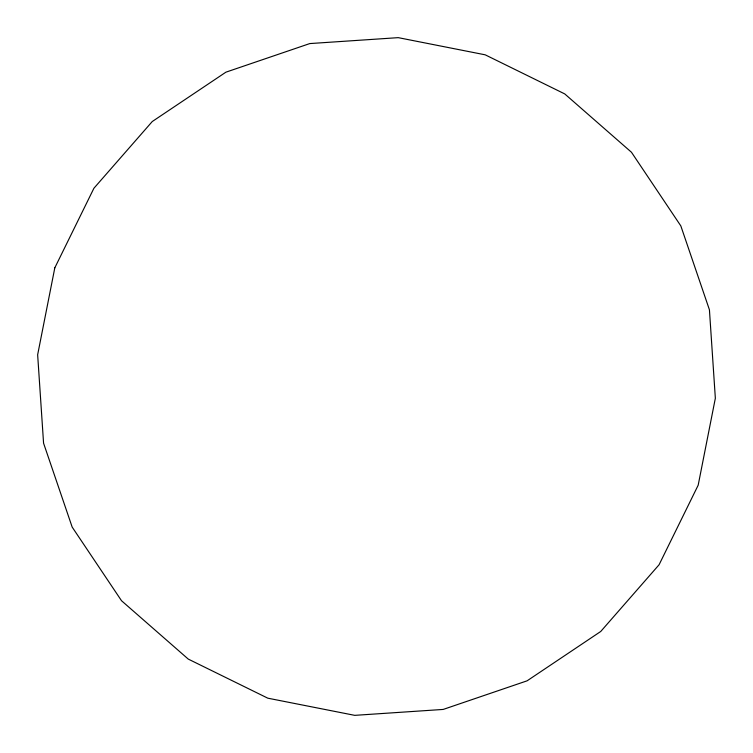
<?xml version="1.0" encoding="UTF-8"?>
<svg xmlns="http://www.w3.org/2000/svg" width="753" height="753" viewBox="0 0 753 753"><rect width="100%" height="100%" fill="white"/><g stroke="black" fill="none" stroke-linecap="round" stroke-linejoin="round"><path stroke-width="1.13" d="M54.818 267.804L37.65 354.757L43.57 443.197L72.175 527.1L121.525 600.734L188.25 659.082L267.804 698.182L354.757 715.35L443.197 709.43L527.1 680.825L600.734 631.475L659.082 564.75L698.182 485.196L715.35 398.243L709.43 309.803L680.825 225.9L631.475 152.266L564.75 93.918L485.196 54.818L398.243 37.65L309.803 43.57L225.9 72.175L152.266 121.525L93.918 188.25L54.818 267.804"/></g></svg>
